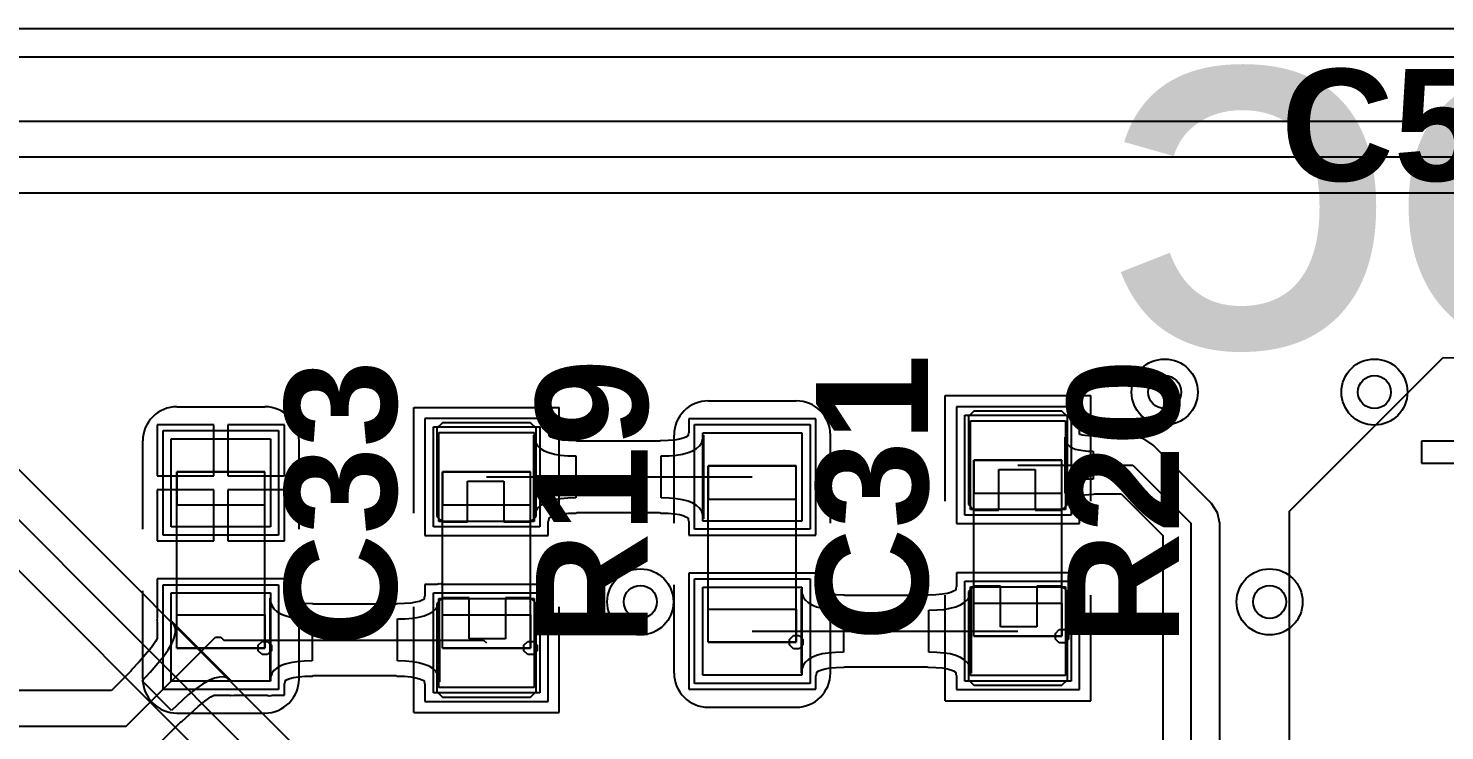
# Model space of a CAD drawing. Extents: x -53 to 82, y -68 to 38.
# Drawn here: x 44.48 to 57.34, y 31.47 to 37.85 of the extents above; entities that cross this region are included whole.
import ezdxf

# ---------------------------------------------------------------- set-up
doc = ezdxf.new("R2010")
doc.units = 0
for name, color, linetype in [('BOTTOM_LAYER', 5, 'CONTINUOUS'), ('BOTTOM_OVERLAY', 54, 'CONTINUOUS'), ('KEEP-OUT_LAYER', 6, 'CONTINUOUS'), ('MECHANICAL_15', 56, 'CONTINUOUS'), ('TOP_LAYER', 1, 'CONTINUOUS'), ('TOP_OVERLAY', 2, 'CONTINUOUS'), ('TOP_PASTE', 8, 'CONTINUOUS'), ('TOP_SOLDER', 216, 'CONTINUOUS')]:
    doc.layers.add(name, color=color, linetype=linetype)
doc.styles.add('ARIAL_BOLD', font='', dxfattribs={"height": 0.2})
doc.styles.get('ARIAL_BOLD').set_extended_font_data('Arial', bold=True)

msp = doc.modelspace()

# ---------------------------------------------------------------- linework, layer by layer
at = {"layer": 'BOTTOM_LAYER'}
for p, q in [((8.331, 37.587), (78.262, 37.587)), ((59.995, 37.001), (34.015, 37.001)), ((33.985, 36.678), (59.995, 36.678)), ((34.586, 36.354), (59.861, 36.354)), ((43.155, 34.62), (54.28, 23.495)), ((54.509, 23.724), (43.683, 34.55)), ((43.352, 33.965), (53.956, 23.361))]:
    msp.add_line(p, q, dxfattribs=at)
for centre, radius in [((54.8, 34.544), 0.3), ((56.705, 34.544), 0.3), ((54.8, 34.544), 0.15), ((56.705, 34.544), 0.15), ((50.038, 32.639), 0.3), ((55.753, 32.639), 0.3), ((50.038, 32.639), 0.15), ((55.753, 32.639), 0.15)]:
    msp.add_circle(centre, radius, dxfattribs=at)
at = {"layer": 'KEEP-OUT_LAYER'}
msp.add_line((5.715, 37.846), (78.262, 37.846), dxfattribs=at)
at = {"layer": 'MECHANICAL_15'}
for p, q in [((50.654, 32.273), (50.654, 33.873)), ((50.654, 33.873), (51.454, 33.873)), ((51.454, 33.873), (50.654, 33.873)), ((50.654, 33.873), (50.654, 33.573)), ((51.454, 32.273), (51.454, 33.873)), ((51.454, 33.873), (51.454, 33.873)), ((51.454, 33.573), (51.454, 33.873)), ((53.067, 33.927), (53.867, 33.927)), ((53.067, 32.327), (53.067, 33.927)), ((53.867, 33.927), (53.067, 33.927)), ((53.067, 33.927), (53.067, 33.627)), ((53.867, 32.327), (53.867, 33.927)), ((53.867, 33.927), (53.867, 33.927)), ((53.867, 33.627), (53.867, 33.927)), ((45.828, 32.22), (45.828, 33.82)), ((45.828, 33.82), (46.628, 33.82)), ((46.628, 33.82), (45.828, 33.82)), ((45.828, 33.82), (45.828, 33.52)), ((46.628, 32.22), (46.628, 33.82)), ((46.628, 33.82), (46.628, 33.82)), ((46.628, 33.52), (46.628, 33.82)), ((48.241, 33.82), (49.041, 33.82)), ((48.241, 32.22), (48.241, 33.82)), ((49.041, 33.82), (48.241, 33.82)), ((48.241, 33.82), (48.241, 33.52)), ((49.041, 32.22), (49.041, 33.82)), ((49.041, 33.82), (49.041, 33.82)), ((49.041, 33.52), (49.041, 33.82)), ((53.067, 33.627), (53.867, 33.627)), ((45.828, 33.52), (46.628, 33.52)), ((48.241, 33.52), (49.041, 33.52)), ((50.654, 33.573), (51.454, 33.573)), ((50.654, 32.273), (50.654, 32.573)), ((50.654, 32.573), (51.454, 32.573)), ((51.454, 32.573), (51.454, 32.273)), ((53.067, 32.327), (53.067, 32.627)), ((53.067, 32.627), (53.867, 32.627)), ((53.867, 32.627), (53.867, 32.327)), ((45.828, 32.22), (45.828, 32.52)), ((45.828, 32.52), (46.628, 32.52)), ((46.628, 32.52), (46.628, 32.22)), ((48.241, 32.22), (48.241, 32.52)), ((48.241, 32.52), (49.041, 32.52)), ((49.041, 32.52), (49.041, 32.22)), ((51.394, 32.298), (51.429, 32.333)), ((51.394, 32.248), (51.394, 32.298)), ((51.429, 32.333), (51.454, 32.333)), ((51.454, 32.333), (51.454, 32.333)), ((51.454, 32.333), (51.479, 32.333)), ((51.479, 32.333), (51.514, 32.298)), ((51.514, 32.298), (51.514, 32.248)), ((53.067, 32.327), (53.867, 32.327)), ((53.867, 32.327), (53.067, 32.327)), ((53.807, 32.351), (53.842, 32.387)), ((53.807, 32.302), (53.807, 32.351)), ((53.842, 32.267), (53.807, 32.302)), ((53.842, 32.387), (53.867, 32.387)), ((53.867, 32.387), (53.867, 32.387)), ((53.867, 32.387), (53.892, 32.387)), ((53.867, 32.327), (53.867, 32.327)), ((53.892, 32.387), (53.927, 32.351)), ((53.927, 32.302), (53.892, 32.267)), ((53.927, 32.351), (53.927, 32.302)), ((45.828, 32.22), (46.628, 32.22)), ((46.628, 32.22), (45.828, 32.22)), ((46.568, 32.245), (46.603, 32.28)), ((46.568, 32.195), (46.568, 32.245)), ((46.603, 32.16), (46.568, 32.195)), ((46.603, 32.28), (46.628, 32.28)), ((46.628, 32.16), (46.603, 32.16)), ((46.628, 32.28), (46.628, 32.28)), ((46.628, 32.28), (46.653, 32.28)), ((46.628, 32.22), (46.628, 32.22)), ((46.653, 32.16), (46.628, 32.16)), ((46.653, 32.28), (46.688, 32.245)), ((46.688, 32.195), (46.653, 32.16)), ((46.688, 32.245), (46.688, 32.195)), ((48.241, 32.22), (49.041, 32.22)), ((49.041, 32.22), (48.241, 32.22)), ((48.981, 32.245), (49.016, 32.28)), ((48.981, 32.195), (48.981, 32.245)), ((49.016, 32.16), (48.981, 32.195)), ((49.016, 32.28), (49.041, 32.28)), ((49.041, 32.16), (49.016, 32.16)), ((49.041, 32.28), (49.041, 32.28)), ((49.041, 32.28), (49.066, 32.28)), ((49.041, 32.22), (49.041, 32.22)), ((49.066, 32.16), (49.041, 32.16)), ((49.066, 32.28), (49.101, 32.245)), ((49.101, 32.195), (49.066, 32.16)), ((49.101, 32.245), (49.101, 32.195)), ((50.654, 32.273), (51.454, 32.273)), ((51.454, 32.273), (50.654, 32.273)), ((51.429, 32.213), (51.394, 32.248)), ((51.454, 32.213), (51.429, 32.213)), ((51.454, 32.273), (51.454, 32.273)), ((51.479, 32.213), (51.454, 32.213)), ((51.514, 32.248), (51.479, 32.213)), ((53.867, 32.267), (53.842, 32.267)), ((53.892, 32.267), (53.867, 32.267))]:
    msp.add_line(p, q, dxfattribs=at)
at = {"layer": 'TOP_LAYER'}
for p, q in [((8.331, 37.587), (78.262, 37.587)), ((54.026, 34.41), (52.908, 34.41)), ((52.908, 34.41), (52.908, 33.35)), ((54.026, 34.161), (54.026, 34.41)), ((46.164, 34.247), (45.651, 34.247)), ((45.651, 34.247), (45.651, 33.784)), ((46.164, 33.784), (46.164, 34.247)), ((46.805, 34.247), (46.291, 34.247)), ((46.291, 34.247), (46.291, 33.784)), ((46.805, 33.784), (46.805, 34.247)), ((49.2, 34.304), (48.082, 34.304)), ((48.082, 34.304), (48.082, 33.243)), ((49.2, 34.181), (49.2, 34.304)), ((51.631, 34.3), (50.477, 34.3)), ((50.477, 34.3), (50.477, 34.175)), ((51.631, 33.246), (51.631, 34.3)), ((53.035, 33.477), (53.035, 34.283)), ((53.035, 34.283), (53.899, 34.283)), ((53.899, 34.283), (53.899, 33.477)), ((45.778, 33.32), (45.778, 34.12)), ((45.778, 34.12), (46.678, 34.12)), ((46.678, 34.12), (46.678, 33.32)), ((48.209, 33.37), (48.209, 34.177)), ((48.209, 34.177), (49.073, 34.177)), ((49.07, 33.392), (49.07, 34.154)), ((49.07, 34.154), (49.074, 34.118)), ((49.073, 34.177), (49.073, 33.37)), ((49.074, 34.118), (49.085, 34.086)), ((49.207, 34.169), (49.2, 34.181)), ((49.209, 34.149), (49.207, 34.169)), ((49.209, 34.148), (49.209, 34.149)), ((49.21, 34.147), (49.209, 34.148)), ((49.214, 34.143), (49.21, 34.147)), ((49.227, 34.135), (49.214, 34.143)), ((49.251, 34.125), (49.227, 34.135)), ((49.286, 34.115), (49.251, 34.125)), ((49.331, 34.108), (49.286, 34.115)), ((49.386, 34.103), (49.331, 34.108)), ((49.455, 34.101), (49.386, 34.103)), ((49.464, 34.097), (49.455, 34.101)), ((50.213, 34.097), (49.464, 34.097)), ((50.222, 34.101), (50.213, 34.097)), ((50.291, 34.103), (50.222, 34.101)), ((50.347, 34.108), (50.291, 34.103)), ((50.393, 34.116), (50.347, 34.108)), ((50.428, 34.125), (50.393, 34.116)), ((50.452, 34.135), (50.428, 34.125)), ((50.466, 34.143), (50.452, 34.135)), ((50.47, 34.147), (50.466, 34.143)), ((50.471, 34.148), (50.47, 34.147)), ((50.473, 34.169), (50.471, 34.149)), ((50.471, 34.149), (50.471, 34.148)), ((50.477, 34.175), (50.473, 34.169)), ((50.595, 34.086), (50.606, 34.118)), ((50.604, 33.373), (50.604, 34.173)), ((50.604, 34.173), (51.504, 34.173)), ((50.606, 34.118), (50.61, 34.154)), ((50.61, 34.154), (50.61, 33.392)), ((51.504, 34.173), (51.504, 33.373)), ((53.896, 33.626), (53.896, 34.134)), ((53.896, 34.134), (53.898, 34.11)), ((53.898, 34.11), (53.906, 34.088)), ((53.906, 34.088), (53.919, 34.069)), ((54.026, 34.16), (54.026, 34.161)), ((54.031, 34.158), (54.026, 34.16)), ((54.05, 34.153), (54.031, 34.158)), ((54.076, 34.149), (54.05, 34.153)), ((54.11, 34.146), (54.076, 34.149)), ((54.154, 34.144), (54.11, 34.146)), ((54.166, 34.139), (54.154, 34.144)), ((54.512, 34.139), (54.166, 34.139)), ((54.611, 34.119), (54.512, 34.139)), ((54.695, 34.063), (54.611, 34.119)), ((49.085, 34.086), (49.104, 34.057)), ((49.104, 34.057), (49.131, 34.032)), ((49.131, 34.032), (49.165, 34.011)), ((49.165, 34.011), (49.207, 33.994)), ((49.207, 33.994), (49.257, 33.981)), ((49.257, 33.981), (49.314, 33.971)), ((49.314, 33.971), (49.379, 33.966)), ((49.379, 33.966), (49.451, 33.964)), ((49.451, 33.964), (49.451, 33.583)), ((50.226, 33.964), (50.299, 33.966)), ((50.226, 33.583), (50.226, 33.964)), ((50.299, 33.966), (50.364, 33.971)), ((50.364, 33.971), (50.422, 33.981)), ((50.422, 33.981), (50.472, 33.994)), ((50.472, 33.994), (50.514, 34.011)), ((50.514, 34.011), (50.549, 34.032)), ((50.549, 34.032), (50.576, 34.057)), ((50.576, 34.057), (50.595, 34.086)), ((53.919, 34.069), (53.937, 34.053)), ((53.937, 34.053), (53.959, 34.039)), ((53.959, 34.039), (53.987, 34.027)), ((53.987, 34.027), (54.02, 34.018)), ((54.02, 34.018), (54.059, 34.012)), ((54.059, 34.012), (54.102, 34.008)), ((54.102, 34.008), (54.15, 34.007)), ((54.15, 34.007), (54.15, 33.753)), ((55.225, 33.533), (54.695, 34.063)), ((53.467, 33.88), (54.512, 33.88)), ((54.512, 33.88), (55.042, 33.35)), ((45.651, 33.784), (46.164, 33.784)), ((46.291, 33.784), (46.805, 33.784)), ((48.641, 33.773), (51.054, 33.773)), ((53.937, 33.707), (53.919, 33.691)), ((53.959, 33.721), (53.937, 33.707)), ((53.987, 33.733), (53.959, 33.721)), ((54.02, 33.742), (53.987, 33.733)), ((54.059, 33.748), (54.02, 33.742)), ((54.102, 33.752), (54.059, 33.748)), ((54.15, 33.753), (54.102, 33.752)), ((46.164, 33.657), (45.651, 33.657)), ((45.651, 33.657), (45.651, 33.193)), ((46.164, 33.193), (46.164, 33.657)), ((46.805, 33.657), (46.291, 33.657)), ((46.291, 33.657), (46.291, 33.193)), ((46.805, 33.193), (46.805, 33.657)), ((49.314, 33.575), (49.257, 33.566)), ((49.379, 33.581), (49.314, 33.575)), ((49.451, 33.583), (49.379, 33.581)), ((50.299, 33.581), (50.226, 33.583)), ((50.364, 33.575), (50.299, 33.581)), ((50.422, 33.566), (50.364, 33.575)), ((53.898, 33.65), (53.896, 33.626)), ((53.906, 33.672), (53.898, 33.65)), ((53.919, 33.691), (53.906, 33.672)), ((54.026, 33.6), (54.031, 33.602)), ((54.026, 33.599), (54.026, 33.6)), ((54.026, 33.35), (54.026, 33.599)), ((54.031, 33.602), (54.05, 33.607)), ((54.05, 33.607), (54.076, 33.611)), ((54.076, 33.611), (54.11, 33.614)), ((54.11, 33.614), (54.154, 33.616)), ((54.154, 33.616), (54.166, 33.621)), ((54.166, 33.621), (54.405, 33.621)), ((54.405, 33.621), (54.783, 33.243)), ((49.085, 33.461), (49.074, 33.429)), ((49.104, 33.49), (49.085, 33.461)), ((49.131, 33.514), (49.104, 33.49)), ((49.165, 33.535), (49.131, 33.514)), ((49.207, 33.552), (49.165, 33.535)), ((49.257, 33.566), (49.207, 33.552)), ((49.386, 33.444), (49.455, 33.445)), ((49.455, 33.445), (49.464, 33.45)), ((49.464, 33.45), (50.213, 33.45)), ((50.213, 33.45), (50.222, 33.445)), ((50.222, 33.445), (50.291, 33.444)), ((50.472, 33.552), (50.422, 33.566)), ((50.514, 33.535), (50.472, 33.552)), ((50.549, 33.514), (50.514, 33.535)), ((50.576, 33.49), (50.549, 33.514)), ((50.595, 33.461), (50.576, 33.49)), ((50.606, 33.429), (50.595, 33.461)), ((53.899, 33.477), (53.035, 33.477)), ((55.281, 33.449), (55.225, 33.533)), ((55.301, 33.35), (55.281, 33.449)), ((46.678, 33.32), (45.778, 33.32)), ((49.073, 33.37), (48.209, 33.37)), ((49.074, 33.429), (49.07, 33.392)), ((49.2, 33.366), (49.207, 33.378)), ((49.2, 33.243), (49.2, 33.366)), ((49.207, 33.378), (49.209, 33.398)), ((49.209, 33.399), (49.21, 33.4)), ((49.209, 33.398), (49.209, 33.399)), ((49.21, 33.4), (49.214, 33.404)), ((49.214, 33.404), (49.227, 33.412)), ((49.227, 33.412), (49.251, 33.422)), ((49.251, 33.422), (49.286, 33.431)), ((49.286, 33.431), (49.331, 33.439)), ((49.331, 33.439), (49.386, 33.444)), ((50.291, 33.444), (50.347, 33.439)), ((50.347, 33.439), (50.393, 33.431)), ((50.393, 33.431), (50.428, 33.422)), ((50.428, 33.422), (50.452, 33.412)), ((50.452, 33.412), (50.466, 33.404)), ((50.466, 33.404), (50.47, 33.399)), ((50.47, 33.399), (50.471, 33.399)), ((50.471, 33.399), (50.471, 33.398)), ((50.471, 33.398), (50.473, 33.378)), ((50.473, 33.378), (50.477, 33.371)), ((50.477, 33.371), (50.477, 33.246)), ((51.504, 33.373), (50.604, 33.373)), ((50.61, 33.392), (50.606, 33.429)), ((52.908, 33.35), (54.026, 33.35)), ((55.042, 19.787), (55.042, 33.35)), ((55.301, 19.894), (55.301, 33.35)), ((45.651, 33.193), (46.164, 33.193)), ((46.291, 33.193), (46.805, 33.193)), ((48.082, 33.243), (49.2, 33.243)), ((50.477, 33.246), (51.631, 33.246)), ((54.783, 33.243), (54.783, 19.787)), ((46.805, 32.847), (45.651, 32.847)), ((45.651, 32.847), (45.651, 32.488)), ((46.805, 32.701), (46.805, 32.847)), ((48.211, 32.804), (48.194, 32.797)), ((48.219, 32.801), (48.211, 32.804)), ((48.227, 32.803), (48.219, 32.801)), ((48.239, 32.797), (48.227, 32.803)), ((51.631, 32.9), (50.477, 32.9)), ((50.477, 32.9), (50.477, 31.846)), ((51.631, 32.781), (51.631, 32.9)), ((54.026, 32.904), (52.908, 32.904)), ((52.908, 32.904), (52.908, 32.775)), ((54.026, 31.843), (54.026, 32.904)), ((45.778, 31.92), (45.778, 32.72)), ((45.778, 32.72), (46.678, 32.72)), ((46.675, 31.923), (46.675, 32.674)), ((46.675, 32.674), (46.679, 32.638)), ((46.678, 32.72), (46.678, 31.92)), ((46.812, 32.689), (46.805, 32.701)), ((46.814, 32.669), (46.812, 32.689)), ((48.075, 32.682), (48.074, 32.665)), ((48.082, 32.694), (48.075, 32.682)), ((48.194, 32.797), (48.082, 32.797)), ((48.082, 32.797), (48.082, 32.694)), ((49.2, 32.797), (48.239, 32.797)), ((49.2, 31.736), (49.2, 32.797)), ((50.604, 31.973), (50.604, 32.773)), ((50.604, 32.773), (51.504, 32.773)), ((51.501, 31.992), (51.501, 32.754)), ((51.501, 32.754), (51.505, 32.718)), ((51.504, 32.773), (51.504, 31.973)), ((51.505, 32.718), (51.516, 32.686)), ((51.516, 32.686), (51.535, 32.657)), ((51.638, 32.769), (51.631, 32.781)), ((51.64, 32.749), (51.638, 32.769)), ((51.64, 32.748), (51.64, 32.749)), ((51.641, 32.747), (51.64, 32.748)), ((51.645, 32.743), (51.641, 32.747)), ((51.658, 32.734), (51.645, 32.743)), ((51.682, 32.725), (51.658, 32.734)), ((51.717, 32.715), (51.682, 32.725)), ((51.762, 32.708), (51.717, 32.715)), ((51.817, 32.703), (51.762, 32.708)), ((51.886, 32.701), (51.817, 32.703)), ((51.895, 32.697), (51.886, 32.701)), ((52.644, 32.697), (51.895, 32.697)), ((52.653, 32.701), (52.644, 32.697)), ((52.722, 32.703), (52.653, 32.701)), ((52.778, 32.708), (52.722, 32.703)), ((52.824, 32.715), (52.778, 32.708)), ((52.859, 32.725), (52.824, 32.715)), ((52.883, 32.735), (52.859, 32.725)), ((52.897, 32.743), (52.883, 32.735)), ((52.901, 32.747), (52.897, 32.743)), ((52.902, 32.748), (52.901, 32.747)), ((52.904, 32.769), (52.902, 32.749)), ((52.902, 32.749), (52.902, 32.748)), ((52.908, 32.775), (52.904, 32.769)), ((53.007, 32.657), (53.026, 32.686)), ((53.026, 32.686), (53.037, 32.718)), ((53.035, 31.97), (53.035, 32.777)), ((53.035, 32.777), (53.899, 32.777)), ((53.037, 32.718), (53.041, 32.754)), ((53.041, 32.754), (53.041, 31.992)), ((53.899, 32.777), (53.899, 31.97)), ((46.679, 32.638), (46.69, 32.606)), ((46.69, 32.606), (46.709, 32.577)), ((46.709, 32.577), (46.736, 32.552)), ((46.736, 32.552), (46.77, 32.531)), ((46.814, 32.668), (46.814, 32.669)), ((46.815, 32.667), (46.814, 32.668)), ((46.819, 32.662), (46.815, 32.667)), ((46.832, 32.654), (46.819, 32.662)), ((46.856, 32.645), (46.832, 32.654)), ((46.891, 32.635), (46.856, 32.645)), ((46.936, 32.628), (46.891, 32.635)), ((46.991, 32.623), (46.936, 32.628)), ((47.06, 32.621), (46.991, 32.623)), ((47.069, 32.617), (47.06, 32.621)), ((47.818, 32.617), (47.069, 32.617)), ((47.828, 32.621), (47.818, 32.617)), ((47.896, 32.623), (47.828, 32.621)), ((47.952, 32.628), (47.896, 32.623)), ((47.997, 32.635), (47.952, 32.628)), ((48.032, 32.644), (47.997, 32.635)), ((48.056, 32.654), (48.032, 32.644)), ((48.07, 32.661), (48.056, 32.654)), ((48.074, 32.665), (48.07, 32.661)), ((48.117, 32.53), (48.151, 32.55)), ((48.151, 32.55), (48.178, 32.573)), ((48.178, 32.573), (48.197, 32.601)), ((48.197, 32.601), (48.208, 32.632)), ((48.208, 32.632), (48.212, 32.667)), ((48.209, 31.863), (48.209, 32.67)), ((48.209, 32.67), (49.073, 32.67)), ((48.212, 32.667), (48.215, 31.912)), ((49.073, 32.67), (49.073, 31.863)), ((51.535, 32.657), (51.562, 32.632)), ((51.562, 32.632), (51.596, 32.611)), ((51.596, 32.611), (51.638, 32.594)), ((51.638, 32.594), (51.688, 32.581)), ((51.688, 32.581), (51.745, 32.571)), ((51.745, 32.571), (51.81, 32.566)), ((51.81, 32.566), (51.882, 32.564)), ((51.882, 32.564), (51.882, 32.183)), ((52.657, 32.564), (52.73, 32.566)), ((52.657, 32.183), (52.657, 32.564)), ((52.73, 32.566), (52.795, 32.571)), ((52.795, 32.571), (52.853, 32.581)), ((52.853, 32.581), (52.903, 32.594)), ((52.903, 32.594), (52.945, 32.611)), ((52.945, 32.611), (52.98, 32.632)), ((52.98, 32.632), (53.007, 32.657)), ((45.651, 32.472), (45.647, 32.462)), ((45.647, 32.462), (45.651, 32.451)), ((45.651, 32.488), (45.648, 32.484)), ((45.648, 32.484), (45.651, 32.473)), ((45.651, 32.473), (45.651, 32.472)), ((45.651, 32.451), (45.651, 32.308)), ((45.805, 32.432), (45.784, 32.462)), ((45.784, 32.462), (46.32, 31.926)), ((45.816, 32.398), (45.805, 32.432)), ((46.77, 32.531), (46.812, 32.514)), ((46.812, 32.514), (46.862, 32.501)), ((46.862, 32.501), (46.919, 32.491)), ((46.919, 32.491), (46.984, 32.486)), ((46.984, 32.486), (47.056, 32.484)), ((47.056, 32.484), (47.056, 32.103)), ((47.831, 32.484), (47.903, 32.486)), ((47.831, 32.103), (47.831, 32.484)), ((47.903, 32.486), (47.968, 32.491)), ((47.968, 32.491), (48.025, 32.5)), ((48.025, 32.5), (48.075, 32.513)), ((48.075, 32.513), (48.117, 32.53)), ((45.369, 31.511), (46.178, 32.32)), ((45.651, 32.308), (45.634, 32.278)), ((45.783, 32.261), (45.804, 32.312)), ((45.804, 32.312), (45.816, 32.357)), ((45.816, 32.357), (45.816, 32.398)), ((46.178, 32.32), (46.228, 32.32)), ((46.228, 32.32), (46.255, 32.293)), ((46.255, 32.293), (48.614, 32.293)), ((48.614, 32.293), (48.641, 32.267)), ((51.054, 32.373), (53.467, 32.373)), ((45.598, 32.226), (45.485, 32.094)), ((45.634, 32.278), (45.598, 32.226)), ((45.707, 32.142), (45.75, 32.204)), ((45.75, 32.204), (45.783, 32.261)), ((51.688, 32.166), (51.638, 32.152)), ((51.745, 32.175), (51.688, 32.166)), ((51.81, 32.181), (51.745, 32.175)), ((51.882, 32.183), (51.81, 32.181)), ((52.73, 32.181), (52.657, 32.183)), ((52.795, 32.175), (52.73, 32.181)), ((52.853, 32.166), (52.795, 32.175)), ((52.903, 32.152), (52.853, 32.166)), ((45.485, 32.094), (45.413, 32.019)), ((45.587, 32.001), (45.707, 32.142)), ((46.736, 32.038), (46.709, 32.015)), ((46.77, 32.058), (46.736, 32.038)), ((46.812, 32.074), (46.77, 32.058)), ((46.862, 32.087), (46.812, 32.074)), ((46.919, 32.096), (46.862, 32.087)), ((46.984, 32.101), (46.919, 32.096)), ((47.056, 32.103), (46.984, 32.101)), ((47.904, 32.101), (47.831, 32.103)), ((47.969, 32.095), (47.904, 32.101)), ((48.027, 32.086), (47.969, 32.095)), ((48.076, 32.072), (48.027, 32.086)), ((48.119, 32.055), (48.076, 32.072)), ((48.153, 32.034), (48.119, 32.055)), ((48.18, 32.009), (48.153, 32.034)), ((51.516, 32.061), (51.505, 32.029)), ((51.535, 32.089), (51.516, 32.061)), ((51.562, 32.114), (51.535, 32.089)), ((51.596, 32.135), (51.562, 32.114)), ((51.638, 32.152), (51.596, 32.135)), ((51.682, 32.022), (51.717, 32.031)), ((51.717, 32.031), (51.762, 32.039)), ((51.762, 32.039), (51.817, 32.044)), ((51.817, 32.044), (51.886, 32.045)), ((51.886, 32.045), (51.895, 32.05)), ((51.895, 32.05), (52.644, 32.05)), ((52.644, 32.05), (52.653, 32.045)), ((52.653, 32.045), (52.722, 32.044)), ((52.722, 32.044), (52.778, 32.039)), ((52.778, 32.039), (52.824, 32.031)), ((52.824, 32.031), (52.859, 32.022)), ((52.945, 32.135), (52.903, 32.152)), ((52.98, 32.114), (52.945, 32.135)), ((53.007, 32.089), (52.98, 32.114)), ((53.026, 32.061), (53.007, 32.089)), ((53.037, 32.029), (53.026, 32.061)), ((45.409, 32.009), (45.235, 31.835)), ((45.413, 32.019), (45.409, 32.009)), ((45.512, 31.923), (45.587, 32.001)), ((45.781, 31.654), (45.512, 31.923)), ((46.678, 31.92), (45.778, 31.92)), ((46.119, 31.925), (46.062, 31.892)), ((46.17, 31.946), (46.119, 31.925)), ((46.215, 31.957), (46.17, 31.946)), ((46.256, 31.958), (46.215, 31.957)), ((46.291, 31.947), (46.256, 31.958)), ((46.32, 31.926), (46.291, 31.947)), ((46.679, 31.957), (46.675, 31.923)), ((46.69, 31.988), (46.679, 31.957)), ((46.709, 32.015), (46.69, 31.988)), ((46.805, 31.896), (46.812, 31.908)), ((46.812, 31.908), (46.813, 31.923)), ((46.813, 31.923), (46.816, 31.926)), ((46.816, 31.926), (46.83, 31.933)), ((46.83, 31.933), (46.854, 31.943)), ((46.854, 31.943), (46.889, 31.952)), ((46.889, 31.952), (46.935, 31.959)), ((46.935, 31.959), (46.991, 31.964)), ((46.991, 31.964), (47.059, 31.965)), ((47.059, 31.965), (47.069, 31.97)), ((47.069, 31.97), (47.818, 31.97)), ((47.818, 31.97), (47.827, 31.965)), ((47.827, 31.965), (47.896, 31.964)), ((47.896, 31.964), (47.952, 31.959)), ((47.952, 31.959), (47.998, 31.951)), ((47.998, 31.951), (48.033, 31.942)), ((48.033, 31.942), (48.057, 31.932)), ((48.057, 31.932), (48.07, 31.924)), ((48.07, 31.924), (48.075, 31.919)), ((48.075, 31.919), (48.076, 31.918)), ((48.076, 31.918), (48.076, 31.917)), ((48.076, 31.917), (48.078, 31.897)), ((48.199, 31.981), (48.18, 32.009)), ((48.211, 31.949), (48.199, 31.981)), ((48.215, 31.912), (48.211, 31.949)), ((51.504, 31.973), (50.604, 31.973)), ((51.505, 32.029), (51.501, 31.992)), ((51.631, 31.966), (51.638, 31.978)), ((51.631, 31.846), (51.631, 31.966)), ((51.638, 31.978), (51.64, 31.998)), ((51.64, 31.999), (51.641, 32)), ((51.64, 31.998), (51.64, 31.999)), ((51.641, 32), (51.645, 32.004)), ((51.645, 32.004), (51.658, 32.012)), ((51.658, 32.012), (51.682, 32.022)), ((52.859, 32.022), (52.883, 32.012)), ((52.883, 32.012), (52.897, 32.004)), ((52.897, 32.004), (52.901, 31.999)), ((52.901, 31.999), (52.902, 31.999)), ((52.902, 31.999), (52.902, 31.998)), ((52.902, 31.998), (52.904, 31.978)), ((52.904, 31.978), (52.908, 31.971)), ((52.908, 31.971), (52.908, 31.843)), ((53.899, 31.97), (53.035, 31.97)), ((53.041, 31.992), (53.037, 32.029)), ((45.235, 31.835), (44.165, 31.835)), ((45.932, 31.794), (45.781, 31.654)), ((46, 31.849), (45.932, 31.794)), ((46.062, 31.892), (46, 31.849)), ((46.082, 31.738), (46.136, 31.776)), ((46.136, 31.776), (46.166, 31.793)), ((46.166, 31.793), (46.309, 31.793)), ((46.309, 31.793), (46.32, 31.789)), ((46.32, 31.789), (46.33, 31.793)), ((46.33, 31.793), (46.331, 31.793)), ((46.331, 31.793), (46.342, 31.79)), ((46.342, 31.79), (46.346, 31.793)), ((46.346, 31.793), (46.648, 31.793)), ((46.648, 31.793), (46.66, 31.786)), ((46.66, 31.786), (46.667, 31.789)), ((46.667, 31.789), (46.675, 31.786)), ((46.675, 31.786), (46.693, 31.793)), ((46.693, 31.793), (46.805, 31.793)), ((46.805, 31.793), (46.805, 31.896)), ((48.078, 31.897), (48.082, 31.891)), ((48.082, 31.891), (48.082, 31.736)), ((49.073, 31.863), (48.209, 31.863)), ((50.477, 31.846), (51.631, 31.846)), ((52.908, 31.843), (54.026, 31.843)), ((45.875, 31.553), (46.022, 31.69)), ((46.022, 31.69), (46.082, 31.738)), ((48.082, 31.736), (49.2, 31.736)), ((45.623, 31.307), (45.865, 31.549)), ((45.865, 31.549), (45.875, 31.553)), ((42.926, 31.511), (45.369, 31.511))]:
    msp.add_line(p, q, dxfattribs=at)
for centre, radius in [((54.8, 34.544), 0.3), ((56.705, 34.544), 0.3), ((54.8, 34.544), 0.15), ((56.705, 34.544), 0.15), ((50.038, 32.639), 0.3), ((55.753, 32.639), 0.3), ((50.038, 32.639), 0.15), ((55.753, 32.639), 0.15)]:
    msp.add_circle(centre, radius, dxfattribs=at)
at = {"layer": 'TOP_OVERLAY'}
for p, q in [((55.933, 33.464), (57.328, 34.859)), ((57.328, 34.859), (58.623, 34.845)), ((52.806, 33.553), (52.806, 34.512)), ((52.806, 34.512), (54.128, 34.512)), ((54.128, 33.553), (54.128, 34.512)), ((45.828, 34.41), (46.628, 34.41)), ((47.98, 33.446), (47.98, 34.405)), ((47.98, 34.405), (49.302, 34.405)), ((49.302, 33.446), (49.302, 34.405)), ((50.654, 34.463), (51.454, 34.463)), ((45.518, 33.3), (45.518, 34.1)), ((46.938, 33.3), (46.938, 34.1)), ((50.344, 33.354), (50.344, 34.154)), ((51.764, 33.354), (51.764, 34.154)), ((58.451, 34.097), (57.131, 34.097)), ((57.131, 34.097), (57.131, 33.899)), ((57.131, 33.899), (58.451, 33.899)), ((55.933, 28.107), (55.933, 33.464)), ((45.518, 31.94), (45.518, 32.74)), ((46.938, 31.94), (46.938, 32.74)), ((50.344, 31.993), (50.344, 32.793)), ((51.764, 31.993), (51.764, 32.793)), ((52.806, 31.742), (52.806, 32.7)), ((54.128, 31.742), (54.128, 32.7)), ((47.98, 31.635), (47.98, 32.594)), ((49.302, 31.635), (49.302, 32.594)), ((50.654, 31.683), (51.454, 31.683)), ((52.806, 31.742), (54.128, 31.742)), ((45.828, 31.63), (46.628, 31.63)), ((47.98, 31.635), (49.302, 31.635))]:
    msp.add_line(p, q, dxfattribs=at)
for centre, start, end in [((45.828, 34.1), 89.9953, 180), ((46.628, 34.1), 0, 90), ((50.654, 34.154), 89.9953, 180), ((51.454, 34.154), 0, 90), ((45.828, 31.94), 180.0047, 270.0094), ((46.628, 31.94), 270, 359.9953), ((50.654, 31.993), 180.0047, 270.0094), ((51.454, 31.993), 270, 359.9953)]:
    msp.add_arc(centre, 0.31, start, end, dxfattribs=at)
at = {"layer": 'TOP_PASTE'}
for p, q in [((53.067, 34.372), (53.017, 34.322)), ((53.867, 34.372), (53.067, 34.372)), ((53.917, 34.322), (53.867, 34.372)), ((48.241, 34.265), (48.191, 34.215)), ((49.041, 34.265), (48.241, 34.265)), ((49.091, 34.215), (49.041, 34.265)), ((53.017, 34.322), (53.017, 33.522)), ((53.917, 33.522), (53.917, 34.322)), ((45.778, 33.32), (45.778, 34.12)), ((45.778, 34.12), (46.678, 34.12)), ((46.678, 34.12), (46.678, 33.32)), ((48.191, 34.215), (48.191, 33.415)), ((49.091, 33.415), (49.091, 34.215)), ((50.604, 33.373), (50.604, 34.173)), ((50.604, 34.173), (51.504, 34.173)), ((51.504, 34.173), (51.504, 33.373)), ((53.295, 33.472), (53.295, 33.842)), ((53.295, 33.842), (53.625, 33.842)), ((53.625, 33.842), (53.625, 33.472)), ((48.469, 33.365), (48.469, 33.735)), ((48.469, 33.735), (48.799, 33.735)), ((48.799, 33.735), (48.799, 33.365)), ((53.017, 33.522), (53.067, 33.472)), ((53.067, 33.472), (53.295, 33.472)), ((53.625, 33.472), (53.867, 33.472)), ((53.867, 33.472), (53.917, 33.522)), ((46.678, 33.32), (45.778, 33.32)), ((48.191, 33.415), (48.241, 33.365)), ((48.241, 33.365), (48.469, 33.365)), ((48.799, 33.365), (49.041, 33.365)), ((49.041, 33.365), (49.091, 33.415)), ((51.504, 33.373), (50.604, 33.373)), ((45.778, 31.92), (45.778, 32.72)), ((45.778, 32.72), (46.678, 32.72)), ((46.678, 32.72), (46.678, 31.92)), ((48.241, 32.675), (48.191, 32.625)), ((48.483, 32.675), (48.241, 32.675)), ((48.483, 32.305), (48.483, 32.675)), ((49.041, 32.675), (48.813, 32.675)), ((48.813, 32.675), (48.813, 32.305)), ((49.091, 32.625), (49.041, 32.675)), ((50.604, 31.973), (50.604, 32.773)), ((50.604, 32.773), (51.504, 32.773)), ((51.504, 32.773), (51.504, 31.973)), ((53.067, 32.782), (53.017, 32.732)), ((53.017, 32.732), (53.017, 31.932)), ((53.309, 32.782), (53.067, 32.782)), ((53.309, 32.412), (53.309, 32.782)), ((53.867, 32.782), (53.639, 32.782)), ((53.639, 32.782), (53.639, 32.412)), ((53.917, 32.732), (53.867, 32.782)), ((53.917, 31.932), (53.917, 32.732)), ((48.191, 32.625), (48.191, 31.825)), ((49.091, 31.825), (49.091, 32.625)), ((48.813, 32.305), (48.483, 32.305)), ((53.639, 32.412), (53.309, 32.412)), ((46.678, 31.92), (45.778, 31.92)), ((51.504, 31.973), (50.604, 31.973)), ((53.017, 31.932), (53.067, 31.882)), ((53.867, 31.882), (53.917, 31.932)), ((48.191, 31.825), (48.241, 31.775)), ((48.241, 31.775), (49.041, 31.775)), ((49.041, 31.775), (49.091, 31.825)), ((53.067, 31.882), (53.867, 31.882))]:
    msp.add_line(p, q, dxfattribs=at)
at = {"layer": 'TOP_SOLDER'}
for p, q in [((48.158, 33.319), (48.158, 34.227)), ((48.158, 34.227), (49.124, 34.227)), ((49.124, 34.227), (49.124, 33.319)), ((50.529, 33.298), (50.529, 34.248)), ((50.529, 34.248), (51.579, 34.248)), ((51.579, 34.248), (51.579, 33.298)), ((52.984, 33.426), (52.984, 34.334)), ((52.984, 34.334), (53.95, 34.334)), ((53.95, 34.334), (53.95, 33.426)), ((45.703, 33.245), (45.703, 34.195)), ((45.703, 34.195), (46.753, 34.195)), ((46.753, 34.195), (46.753, 33.245)), ((49.124, 33.319), (48.158, 33.319)), ((53.95, 33.426), (52.984, 33.426)), ((46.753, 33.245), (45.703, 33.245)), ((51.579, 33.298), (50.529, 33.298)), ((50.529, 31.898), (50.529, 32.848)), ((50.529, 32.848), (51.579, 32.848)), ((51.579, 32.848), (51.579, 31.898)), ((52.984, 31.919), (52.984, 32.827)), ((52.984, 32.827), (53.95, 32.827)), ((53.95, 32.827), (53.95, 31.919)), ((45.703, 31.845), (45.703, 32.795)), ((45.703, 32.795), (46.753, 32.795)), ((46.753, 32.795), (46.753, 31.845)), ((48.158, 31.813), (48.158, 32.721)), ((48.158, 32.721), (49.124, 32.721)), ((49.124, 32.721), (49.124, 31.813)), ((53.95, 31.919), (52.984, 31.919)), ((46.753, 31.845), (45.703, 31.845)), ((49.124, 31.813), (48.158, 31.813)), ((51.579, 31.898), (50.529, 31.898))]:
    msp.add_line(p, q, dxfattribs=at)

# ---------------------------------------------------------------- texts
at = {"layer": 'BOTTOM_OVERLAY', "style": 'ARIAL_BOLD', "text_generation_flag": 2}
msp.add_text('8->15VDC', height=2.54, dxfattribs=at).set_placement((70.968, 34.943))
at = {"layer": 'TOP_OVERLAY', "style": 'ARIAL_BOLD'}
msp.add_text('C5', height=1.016, dxfattribs=at).set_placement((55.855, 36.461))
for s, p in [('C33', (47.823, 32.228)), ('R19', (50.105, 32.241)), ('C31', (52.649, 32.282)), ('R20', (54.931, 32.242))]:
    msp.add_text(s, height=1.016, rotation=90, dxfattribs=at).set_placement(p)

doc.saveas('drawing.dxf')
